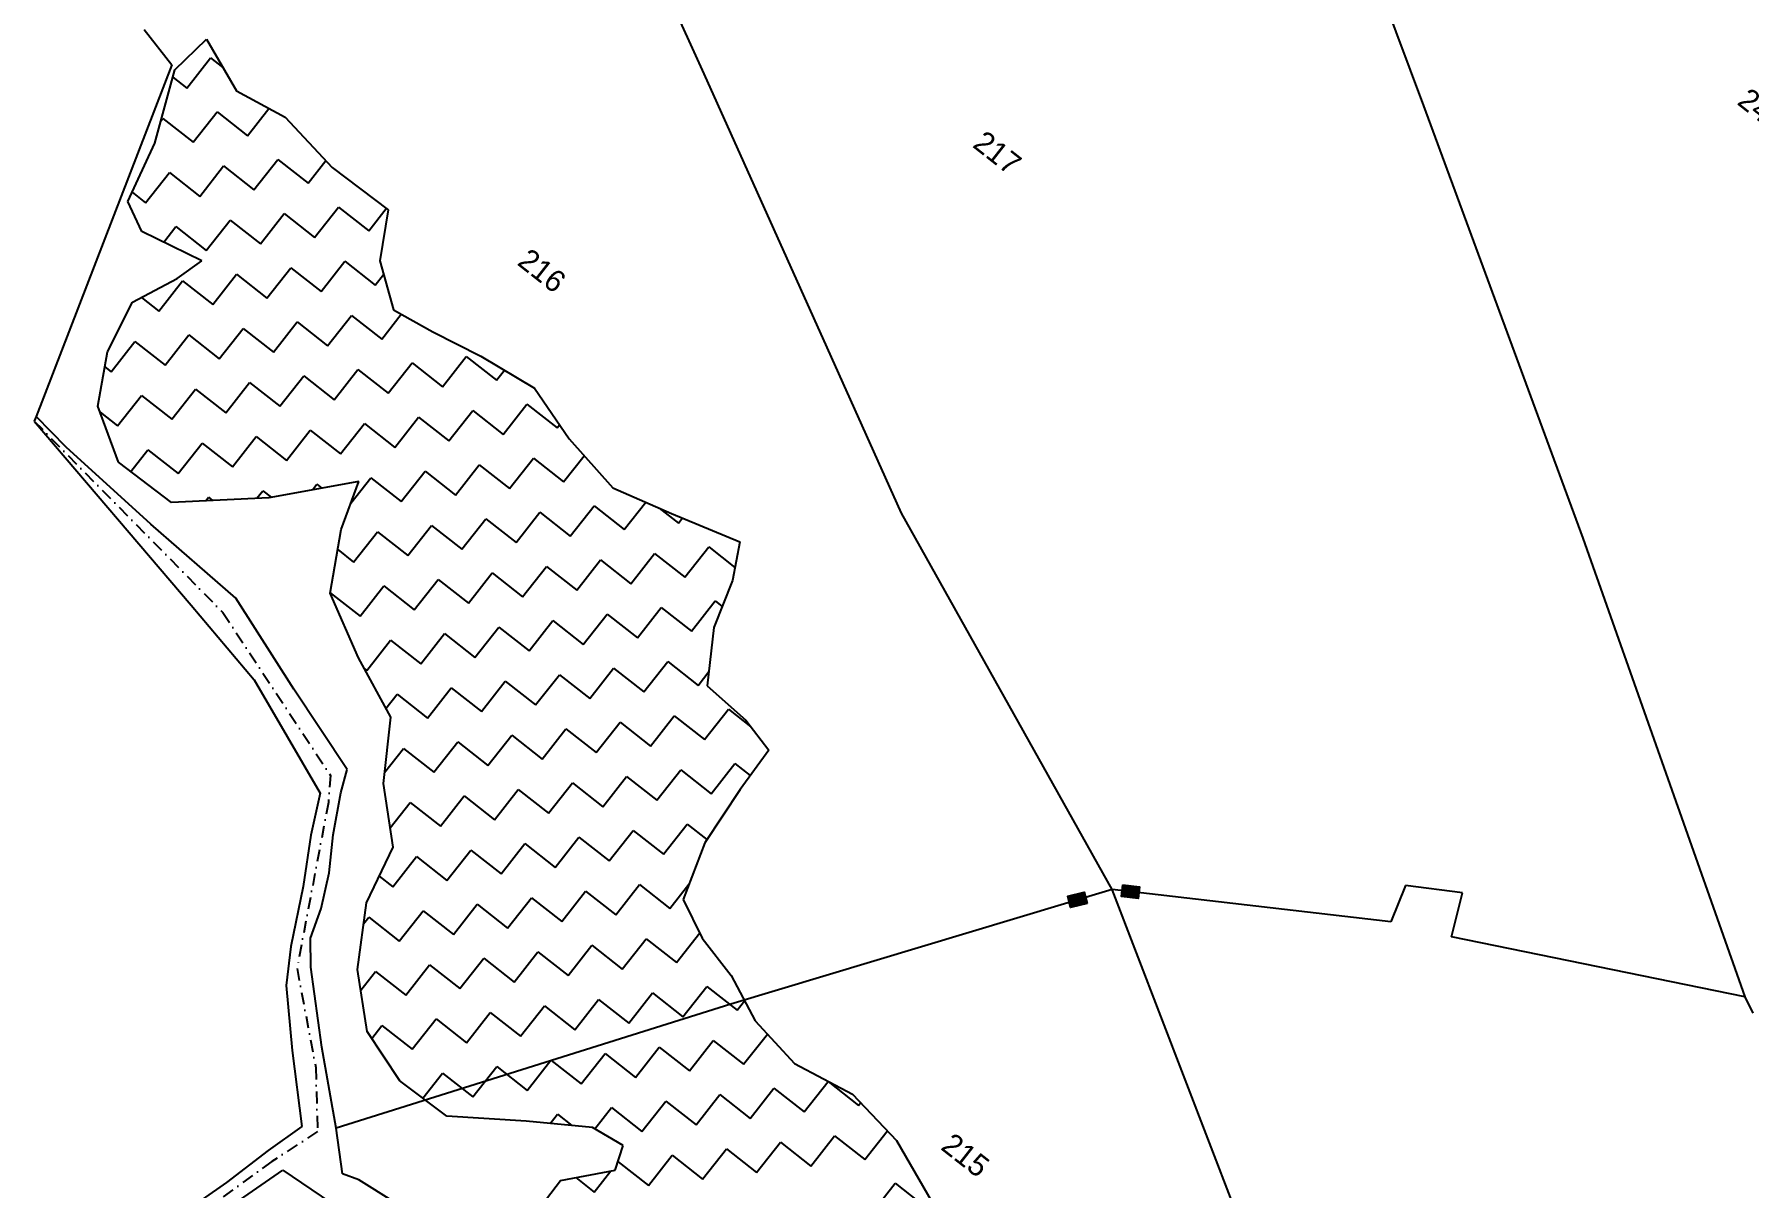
# Model space of a CAD drawing. Header units: metres. Extents: x 316400 to 324250, y 1868140 to 1873603.
# Drawn here: x 318839 to 319555, y 1872174 to 1872656 of the extents above; entities that cross this region are included whole.
import ezdxf

# ---------------------------------------------------------------- set-up
doc = ezdxf.new("R2010")
doc.units = ezdxf.units.M
doc.linetypes.add('DASHDOT', pattern=[1, 0.5, -0.25, 0, -0.25])
for name, color, linetype in [('POLY_HATCH', 12, 'Continuous'), ('POLY_PARCEL', 6, 'Continuous'), ('POLY_WATER', 4, 'Continuous'), ('TEXT_PARCEL', 7, 'Continuous'), ('V_BOUND_LINE', 7, 'Continuous'), ('V_BOUND_STREAM_LINE', 7, 'DASHDOT')]:
    doc.layers.add(name, color=color, linetype=linetype)
doc.styles.add('TEXT_MAP', font='')
doc.styles.get('TEXT_MAP').set_extended_font_data('Kruti Dev 050')

msp = doc.modelspace()

# ---------------------------------------------------------------- hatches: boundary and pattern name
for points in [[(319299.79, 1872295.23), (319300.35, 1872300.08), (319293.34, 1872300.89), (319292.78, 1872296.04)], [(319270.42, 1872296.15), (319271.57, 1872291.4), (319278.43, 1872293.07), (319277.28, 1872297.81)]]:
    msp.add_hatch(color=256).paths.add_polyline_path(points)

# ---------------------------------------------------------------- linework, layer by layer
for points in [[(319293.34, 1872300.89), (319300.35, 1872300.08), (319299.79, 1872295.23), (319292.78, 1872296.04)], [(319278.43, 1872293.07), (319271.57, 1872291.4), (319270.42, 1872296.15), (319277.28, 1872297.81)]]:
    msp.add_lwpolyline(points, close=True)
at = {"layer": 'POLY_HATCH'}
for p, q in [((318897.47, 1872641.3), (318910.69, 1872654.05)), ((318910.69, 1872654.05), (318923.3, 1872632.47)), ((318889.22, 1872610.62), (318897.47, 1872641.3)), ((318923.3, 1872632.47), (318943.59, 1872621.46)), ((318943.59, 1872621.46), (318963.19, 1872600.54)), ((318877.85, 1872586.33), (318889.22, 1872610.62)), ((318963.19, 1872600.54), (318986.53, 1872582.83)), ((318883.68, 1872573.76), (318877.85, 1872586.33)), ((318986.53, 1872582.83), (318983.07, 1872561.55)), ((318908.78, 1872561.43), (318883.68, 1872573.76)), ((318898.46, 1872554.16), (318908.78, 1872561.43)), ((318983.07, 1872561.55), (318988.82, 1872541.04)), ((318879.84, 1872544.17), (318898.46, 1872554.16)), ((318869.41, 1872523.44), (318879.84, 1872544.17)), ((318988.82, 1872541.04), (319005.28, 1872531.81)), ((319005.28, 1872531.81), (319025.3, 1872521.63)), ((318865.43, 1872500.73), (318869.41, 1872523.44)), ((319025.3, 1872521.63), (319047.77, 1872508.3)), ((319047.77, 1872508.3), (319062.22, 1872487.11)), ((318873.93, 1872477.44), (318865.43, 1872500.73)), ((319062.22, 1872487.11), (319080.37, 1872466.7)), ((318896.14, 1872460.63), (318873.93, 1872477.44)), ((318974.38, 1872469.33), (318936.76, 1872462.57)), ((318966.97, 1872449.31), (318974.38, 1872469.33)), ((319080.37, 1872466.7), (319104.93, 1872456.03)), ((318936.76, 1872462.57), (318896.14, 1872460.63)), ((319104.93, 1872456.03), (319133.44, 1872444.11)), ((318962.43, 1872422.73), (318966.97, 1872449.31)), ((319133.44, 1872444.11), (319130.38, 1872428.06)), ((319130.38, 1872428.06), (319122.59, 1872408.34)), ((318974.14, 1872395.7), (318962.43, 1872422.73)), ((319122.59, 1872408.34), (319119.84, 1872384.05)), ((318987.65, 1872370.95), (318974.14, 1872395.7)), ((319119.84, 1872384.05), (319135.89, 1872369.6)), ((318984.62, 1872343.18), (318987.65, 1872370.95)), ((319135.89, 1872369.6), (319145.5, 1872357.14)), ((319145.5, 1872357.14), (319133.52, 1872340.7)), ((318988.69, 1872316.6), (318984.62, 1872343.18)), ((319133.52, 1872340.7), (319118.8, 1872318.42)), ((318977.54, 1872293.37), (318988.69, 1872316.6)), ((319118.8, 1872318.42), (319109.76, 1872294.76)), ((318973.83, 1872265.52), (318977.54, 1872293.37)), ((319109.76, 1872294.76), (319117.74, 1872278.65)), ((319117.74, 1872278.65), (319129.8, 1872263.03)), ((318977.82, 1872239.63), (318973.83, 1872265.52)), ((319129.8, 1872263.03), (319139.85, 1872244.07)), ((319139.85, 1872244.07), (319156.31, 1872226.23)), ((318991.52, 1872219.03), (318977.82, 1872239.63)), ((319156.31, 1872226.23), (319180.44, 1872213.43)), ((319011.05, 1872204.31), (318991.52, 1872219.03)), ((319180.44, 1872213.43), (319198.81, 1872194.09)), ((319044.22, 1872202.26), (319011.05, 1872204.31)), ((319071.96, 1872199.56), (319044.22, 1872202.26)), ((319084.77, 1872191.96), (319071.96, 1872199.56)), ((319081.36, 1872181.72), (319084.77, 1872191.96)), ((319198.81, 1872194.09), (319213.84, 1872168.14)), ((319045.05, 1872159.78), (319058.6, 1872177.44)), ((319058.6, 1872177.44), (319081.36, 1872181.72))]:
    msp.add_line(p, q, dxfattribs=at)
at = {"layer": 'POLY_HATCH', "linetype": 'Continuous'}
for p, q in [((318902.49, 1872633.64), (318912.43, 1872646.3)), ((318912.43, 1872646.3), (318917.58, 1872642.26)), ((318896.64, 1872638.23), (318902.49, 1872633.64)), ((318891.72, 1872619.93), (318892.55, 1872620.98)), ((318892.55, 1872620.98), (318905.21, 1872611.04)), ((318905.21, 1872611.04), (318915.15, 1872623.7)), ((318915.15, 1872623.7), (318927.81, 1872613.76)), ((318927.81, 1872613.76), (318936.77, 1872625.16)), ((318907.93, 1872588.43), (318917.87, 1872601.1)), ((318917.87, 1872601.1), (318930.53, 1872591.15)), ((318930.53, 1872591.15), (318940.48, 1872603.82)), ((318940.48, 1872603.82), (318953.14, 1872593.88)), ((318953.14, 1872593.88), (318960.57, 1872603.34)), ((318885.33, 1872585.71), (318895.27, 1872598.37)), ((318895.27, 1872598.37), (318907.93, 1872588.43)), ((318879.64, 1872590.17), (318885.33, 1872585.71)), ((318910.65, 1872565.83), (318920.59, 1872578.49)), ((318920.59, 1872578.49), (318933.26, 1872568.55)), ((318933.26, 1872568.55), (318943.2, 1872581.21)), ((318943.2, 1872581.21), (318955.86, 1872571.27)), ((318955.86, 1872571.27), (318965.8, 1872583.93)), ((318965.8, 1872583.93), (318978.46, 1872573.99)), ((318978.46, 1872573.99), (318985.82, 1872583.36)), ((318892.87, 1872569.25), (318897.99, 1872575.77)), ((318897.99, 1872575.77), (318910.65, 1872565.83)), ((318935.98, 1872545.95), (318945.92, 1872558.61)), ((318945.92, 1872558.61), (318958.58, 1872548.67)), ((318958.58, 1872548.67), (318968.52, 1872561.33)), ((318968.52, 1872561.33), (318981.19, 1872551.39)), ((318890.77, 1872540.5), (318900.71, 1872553.17)), ((318900.71, 1872553.17), (318913.37, 1872543.22)), ((318913.37, 1872543.22), (318923.31, 1872555.89)), ((318923.31, 1872555.89), (318935.98, 1872545.95)), ((318981.19, 1872551.39), (318984.67, 1872555.83)), ((318883.56, 1872546.17), (318890.77, 1872540.5)), ((318938.7, 1872523.34), (318948.64, 1872536)), ((318948.64, 1872536), (318961.3, 1872526.06)), ((318961.3, 1872526.06), (318971.24, 1872538.73)), ((318971.24, 1872538.73), (318983.91, 1872528.79)), ((318983.91, 1872528.79), (318992.09, 1872539.21)), ((318870.89, 1872515.18), (318880.83, 1872527.84)), ((318880.83, 1872527.84), (318893.49, 1872517.9)), ((318893.49, 1872517.9), (318903.43, 1872530.56)), ((318903.43, 1872530.56), (318916.09, 1872520.62)), ((318916.09, 1872520.62), (318926.04, 1872533.28)), ((318926.04, 1872533.28), (318938.7, 1872523.34)), ((319009.23, 1872508.9), (319019.17, 1872521.57)), ((319019.17, 1872521.57), (319031.84, 1872511.62)), ((318868.32, 1872517.19), (318870.89, 1872515.18)), ((318941.42, 1872500.74), (318951.36, 1872513.4)), ((318951.36, 1872513.4), (318964.02, 1872503.46)), ((318964.02, 1872503.46), (318973.97, 1872516.12)), ((318973.97, 1872516.12), (318986.63, 1872506.18)), ((318986.63, 1872506.18), (318996.57, 1872518.84)), ((318996.57, 1872518.84), (319009.23, 1872508.9)), ((319031.84, 1872511.62), (319035.12, 1872515.8)), ((318896.21, 1872495.3), (318906.15, 1872507.96)), ((318906.15, 1872507.96), (318918.82, 1872498.02)), ((318918.82, 1872498.02), (318928.76, 1872510.68)), ((318928.76, 1872510.68), (318941.42, 1872500.74)), ((318873.61, 1872492.57), (318883.55, 1872505.24)), ((318883.55, 1872505.24), (318896.21, 1872495.3)), ((319011.95, 1872486.3), (319021.89, 1872498.96)), ((319021.89, 1872498.96), (319034.56, 1872489.02)), ((319034.56, 1872489.02), (319044.5, 1872501.68)), ((319044.5, 1872501.68), (319057.16, 1872491.74)), ((318866.32, 1872498.29), (318873.61, 1872492.57)), ((318966.75, 1872480.86), (318976.69, 1872493.52)), ((318976.69, 1872493.52), (318989.35, 1872483.58)), ((318989.35, 1872483.58), (318999.29, 1872496.24)), ((318999.29, 1872496.24), (319011.95, 1872486.3)), ((319057.16, 1872491.74), (319058.18, 1872493.04)), ((318898.93, 1872472.69), (318908.87, 1872485.35)), ((318908.87, 1872485.35), (318921.54, 1872475.41)), ((318921.54, 1872475.41), (318931.48, 1872488.08)), ((318931.48, 1872488.08), (318944.14, 1872478.13)), ((318944.14, 1872478.13), (318954.08, 1872490.8)), ((318954.08, 1872490.8), (318966.75, 1872480.86)), ((318879.12, 1872473.52), (318886.27, 1872482.63)), ((318886.27, 1872482.63), (318898.93, 1872472.69)), ((319037.28, 1872466.42), (319047.22, 1872479.08)), ((319047.22, 1872479.08), (319059.88, 1872469.14)), ((319059.88, 1872469.14), (319068.47, 1872480.08)), ((318971.01, 1872460.22), (318979.41, 1872470.91)), ((318979.41, 1872470.91), (318992.07, 1872460.97)), ((318992.07, 1872460.97), (319002.01, 1872473.64)), ((319002.01, 1872473.64), (319014.67, 1872463.69)), ((319014.67, 1872463.69), (319024.62, 1872476.36)), ((319024.62, 1872476.36), (319037.28, 1872466.42)), ((318931.74, 1872462.33), (318934.2, 1872465.47)), ((318934.2, 1872465.47), (318937.68, 1872462.74)), ((318954.96, 1872465.84), (318956.8, 1872468.19)), ((318956.8, 1872468.19), (318958.9, 1872466.55)), ((318910.47, 1872461.32), (318911.6, 1872462.75)), ((318911.6, 1872462.75), (318913.25, 1872461.45)), ((319040, 1872443.81), (319049.94, 1872456.47)), ((319049.94, 1872456.47), (319062.6, 1872446.53)), ((319062.6, 1872446.53), (319072.55, 1872459.2)), ((319072.55, 1872459.2), (319085.21, 1872449.25)), ((319085.21, 1872449.25), (319094.19, 1872460.7)), ((319099.8, 1872458.26), (319107.81, 1872451.98)), ((318994.79, 1872438.37), (319004.73, 1872451.03)), ((319004.73, 1872451.03), (319017.4, 1872441.09)), ((319017.4, 1872441.09), (319027.34, 1872453.75)), ((319027.34, 1872453.75), (319040, 1872443.81)), ((319107.81, 1872451.98), (319109.5, 1872454.13)), ((318972.19, 1872435.65), (318982.13, 1872448.31)), ((318982.13, 1872448.31), (318994.79, 1872438.37)), ((319110.53, 1872429.37), (319120.47, 1872442.03)), ((319120.47, 1872442.03), (319131.41, 1872433.45)), ((318965.53, 1872440.87), (318972.19, 1872435.65)), ((319065.33, 1872423.93), (319075.27, 1872436.59)), ((319075.27, 1872436.59), (319087.93, 1872426.65)), ((319087.93, 1872426.65), (319097.87, 1872439.31)), ((319097.87, 1872439.31), (319110.53, 1872429.37)), ((318997.51, 1872415.77), (319007.45, 1872428.43)), ((319007.45, 1872428.43), (319020.12, 1872418.49)), ((319020.12, 1872418.49), (319030.06, 1872431.15)), ((319030.06, 1872431.15), (319042.72, 1872421.21)), ((319042.72, 1872421.21), (319052.66, 1872433.87)), ((319052.66, 1872433.87), (319065.33, 1872423.93)), ((318962.44, 1872422.83), (318974.91, 1872413.04)), ((318974.91, 1872413.04), (318984.85, 1872425.71)), ((318984.85, 1872425.71), (318997.51, 1872415.77)), ((319068.05, 1872401.33), (319077.99, 1872413.99)), ((319077.99, 1872413.99), (319090.65, 1872404.05)), ((319090.65, 1872404.05), (319100.59, 1872416.71)), ((319100.59, 1872416.71), (319113.25, 1872406.77)), ((319113.25, 1872406.77), (319123.2, 1872419.43)), ((319123.2, 1872419.43), (319126.08, 1872417.17)), ((319000.23, 1872393.16), (319010.18, 1872405.82)), ((319010.18, 1872405.82), (319022.84, 1872395.88)), ((319022.84, 1872395.88), (319032.78, 1872408.55)), ((319032.78, 1872408.55), (319045.44, 1872398.6)), ((319045.44, 1872398.6), (319055.38, 1872411.27)), ((319055.38, 1872411.27), (319068.05, 1872401.33)), ((318977.63, 1872390.44), (318987.57, 1872403.1)), ((318987.57, 1872403.1), (319000.23, 1872393.16)), ((319093.37, 1872381.44), (319103.31, 1872394.11)), ((319103.31, 1872394.11), (319115.98, 1872384.16)), ((318976.54, 1872391.29), (318977.63, 1872390.44)), ((319025.56, 1872373.28), (319035.5, 1872385.94)), ((319035.5, 1872385.94), (319048.16, 1872376)), ((319048.16, 1872376), (319058.11, 1872388.66)), ((319058.11, 1872388.66), (319070.77, 1872378.72)), ((319070.77, 1872378.72), (319080.71, 1872391.38)), ((319080.71, 1872391.38), (319093.37, 1872381.44)), ((319115.98, 1872384.16), (319120.5, 1872389.93)), ((318985.66, 1872374.59), (318990.29, 1872380.5)), ((318990.29, 1872380.5), (319002.96, 1872370.56)), ((319002.96, 1872370.56), (319012.9, 1872383.22)), ((319012.9, 1872383.22), (319025.56, 1872373.28)), ((319096.09, 1872358.84), (319106.03, 1872371.5)), ((319106.03, 1872371.5), (319118.7, 1872361.56)), ((319118.7, 1872361.56), (319128.64, 1872374.22)), ((319128.64, 1872374.22), (319137.97, 1872366.89)), ((319028.28, 1872350.68), (319038.22, 1872363.34)), ((319038.22, 1872363.34), (319050.89, 1872353.4)), ((319050.89, 1872353.4), (319060.83, 1872366.06)), ((319060.83, 1872366.06), (319073.49, 1872356.12)), ((319073.49, 1872356.12), (319083.43, 1872368.78)), ((319083.43, 1872368.78), (319096.09, 1872358.84)), ((318985.13, 1872347.85), (318993.01, 1872357.89)), ((318993.01, 1872357.89), (319005.68, 1872347.95)), ((319005.68, 1872347.95), (319015.62, 1872360.62)), ((319015.62, 1872360.62), (319028.28, 1872350.68)), ((319098.81, 1872336.24), (319108.76, 1872348.9)), ((319108.76, 1872348.9), (319121.42, 1872338.96)), ((319121.42, 1872338.96), (319131.36, 1872351.62)), ((319131.36, 1872351.62), (319137.79, 1872346.57)), ((319053.61, 1872330.79), (319063.55, 1872343.46)), ((319063.55, 1872343.46), (319076.21, 1872333.51)), ((319076.21, 1872333.51), (319086.15, 1872346.18)), ((319086.15, 1872346.18), (319098.81, 1872336.24)), ((318987.45, 1872324.73), (318995.74, 1872335.29)), ((318995.74, 1872335.29), (319008.4, 1872325.35)), ((319008.4, 1872325.35), (319018.34, 1872338.01)), ((319018.34, 1872338.01), (319031, 1872328.07)), ((319031, 1872328.07), (319040.94, 1872340.73)), ((319040.94, 1872340.73), (319053.61, 1872330.79)), ((319056.33, 1872308.19), (319066.27, 1872320.85)), ((319066.27, 1872320.85), (319078.93, 1872310.91)), ((319078.93, 1872310.91), (319088.87, 1872323.57)), ((319088.87, 1872323.57), (319101.54, 1872313.63)), ((319101.54, 1872313.63), (319111.48, 1872326.29)), ((319111.48, 1872326.29), (319119.72, 1872319.82)), ((319011.12, 1872302.75), (319021.06, 1872315.41)), ((319021.06, 1872315.41), (319033.72, 1872305.47)), ((319033.72, 1872305.47), (319043.67, 1872318.13)), ((319043.67, 1872318.13), (319056.33, 1872308.19)), ((318988.52, 1872300.02), (318998.46, 1872312.69)), ((318998.46, 1872312.69), (319011.12, 1872302.75)), ((318982.86, 1872304.46), (318988.52, 1872300.02)), ((319081.65, 1872288.31), (319091.59, 1872300.97)), ((319091.59, 1872300.97), (319104.26, 1872291.03)), ((319104.26, 1872291.03), (319112.2, 1872301.15)), ((319013.84, 1872280.14), (319023.78, 1872292.8)), ((319023.78, 1872292.8), (319036.45, 1872282.86)), ((319036.45, 1872282.86), (319046.39, 1872295.53)), ((319046.39, 1872295.53), (319059.05, 1872285.58)), ((319059.05, 1872285.58), (319068.99, 1872298.25)), ((319068.99, 1872298.25), (319081.65, 1872288.31)), ((318976.36, 1872284.54), (318978.58, 1872287.36)), ((318978.58, 1872287.36), (318991.24, 1872277.42)), ((318991.24, 1872277.42), (319001.18, 1872290.08)), ((319001.18, 1872290.08), (319013.84, 1872280.14)), ((319084.37, 1872265.7), (319094.32, 1872278.36)), ((319094.32, 1872278.36), (319106.98, 1872268.42)), ((319106.98, 1872268.42), (319116.68, 1872280.79)), ((319016.56, 1872257.54), (319026.5, 1872270.2)), ((319026.5, 1872270.2), (319039.17, 1872260.26)), ((319039.17, 1872260.26), (319049.11, 1872272.92)), ((319049.11, 1872272.92), (319061.77, 1872262.98)), ((319061.77, 1872262.98), (319071.71, 1872275.64)), ((319071.71, 1872275.64), (319084.37, 1872265.7)), ((318975.16, 1872256.94), (318981.3, 1872264.76)), ((318981.3, 1872264.76), (318993.96, 1872254.82)), ((318993.96, 1872254.82), (319003.9, 1872267.48)), ((319003.9, 1872267.48), (319016.56, 1872257.54)), ((319087.1, 1872243.1), (319097.04, 1872255.76)), ((319097.04, 1872255.76), (319109.7, 1872245.82)), ((319109.7, 1872245.82), (319119.64, 1872258.48)), ((319119.64, 1872258.48), (319132.3, 1872248.54)), ((319041.89, 1872237.66), (319051.83, 1872250.32)), ((319051.83, 1872250.32), (319064.49, 1872240.38)), ((319064.49, 1872240.38), (319074.43, 1872253.04)), ((319074.43, 1872253.04), (319087.1, 1872243.1)), ((319132.3, 1872248.54), (319135.39, 1872252.48)), ((318979.75, 1872236.72), (318984.02, 1872242.15)), ((318984.02, 1872242.15), (318996.68, 1872232.21)), ((318996.68, 1872232.21), (319006.62, 1872244.88)), ((319006.62, 1872244.88), (319019.28, 1872234.93)), ((319019.28, 1872234.93), (319029.23, 1872247.6)), ((319029.23, 1872247.6), (319041.89, 1872237.66)), ((319112.42, 1872223.22), (319122.36, 1872235.88)), ((319122.36, 1872235.88), (319135.03, 1872225.94)), ((319135.03, 1872225.94), (319144.93, 1872238.56)), ((319044.61, 1872215.05), (319054.55, 1872227.71)), ((319054.55, 1872227.71), (319067.21, 1872217.77)), ((319067.21, 1872217.77), (319077.15, 1872230.44)), ((319077.15, 1872230.44), (319089.82, 1872220.49)), ((319089.82, 1872220.49), (319099.76, 1872233.16)), ((319099.76, 1872233.16), (319112.42, 1872223.22)), ((319001.12, 1872211.8), (319009.34, 1872222.27)), ((319009.34, 1872222.27), (319022.01, 1872212.33)), ((319022.01, 1872212.33), (319031.95, 1872224.99)), ((319031.95, 1872224.99), (319044.61, 1872215.05)), ((319115.14, 1872200.61), (319125.08, 1872213.27)), ((319125.08, 1872213.27), (319137.75, 1872203.33)), ((319137.75, 1872203.33), (319147.69, 1872216)), ((319147.69, 1872216), (319160.35, 1872206.05)), ((319160.35, 1872206.05), (319170.29, 1872218.72)), ((319170.29, 1872218.72), (319182.95, 1872208.78)), ((319072.93, 1872198.98), (319079.88, 1872207.83)), ((319079.88, 1872207.83), (319092.54, 1872197.89)), ((319092.54, 1872197.89), (319102.48, 1872210.55)), ((319102.48, 1872210.55), (319115.14, 1872200.61)), ((319182.95, 1872208.78), (319183.82, 1872209.88)), ((319054.27, 1872201.28), (319057.27, 1872205.11)), ((319057.27, 1872205.11), (319063.27, 1872200.4)), ((319140.47, 1872180.73), (319150.41, 1872193.39)), ((319150.41, 1872193.39), (319163.07, 1872183.45)), ((319163.07, 1872183.45), (319173.01, 1872196.11)), ((319173.01, 1872196.11), (319185.68, 1872186.17)), ((319185.68, 1872186.17), (319195.02, 1872198.08)), ((319082.47, 1872185.07), (319082.6, 1872185.23)), ((319082.6, 1872185.23), (319095.26, 1872175.29)), ((319095.26, 1872175.29), (319105.2, 1872187.95)), ((319105.2, 1872187.95), (319117.86, 1872178.01)), ((319117.86, 1872178.01), (319127.81, 1872190.67)), ((319127.81, 1872190.67), (319140.47, 1872180.73)), ((319064.93, 1872178.63), (319072.66, 1872172.57)), ((319072.66, 1872172.57), (319079.58, 1872181.39)), ((319188.4, 1872163.57), (319198.34, 1872176.23)), ((319198.34, 1872176.23), (319211, 1872166.29))]:
    msp.add_line(p, q, dxfattribs=at)
at = {"layer": 'POLY_PARCEL'}
for p, q in [((319118.6, 1872639.65), (319063.58, 1872759.67)), ((319368.43, 1872761.25), (319418.89, 1872626.2)), ((319169.84, 1872525.27), (319118.6, 1872639.65)), ((319418.89, 1872626.2), (319485.51, 1872445.61)), ((319200.93, 1872456.14), (319169.84, 1872525.27)), ((319288.87, 1872298.95), (319200.93, 1872456.14)), ((319485.51, 1872445.61), (319553.05, 1872254.13)), ((319288.87, 1872298.95), (319129.75, 1872251.05)), ((319339.75, 1872166.76), (319288.87, 1872298.95)), ((319405.21, 1872285.45), (319288.87, 1872298.95)), ((319411.43, 1872300.56), (319405.21, 1872285.45)), ((319435.27, 1872297.49), (319411.43, 1872300.56)), ((319430.66, 1872279.12), (319435.27, 1872297.49)), ((319553.05, 1872254.13), (319430.66, 1872279.12)), ((319129.75, 1872251.05), (318964.9, 1872199.25)), ((319553.05, 1872254.13), (319556.38, 1872247.36))]:
    msp.add_line(p, q, dxfattribs=at)
at = {"layer": 'POLY_WATER'}
for p, q in [((318838.83, 1872494.55), (318904.39, 1872417.69)), ((318852.21, 1872483.63), (318839.6, 1872496.55)), ((318887.46, 1872451.58), (318852.21, 1872483.63)), ((318923.02, 1872420.57), (318887.46, 1872451.58)), ((318947.16, 1872382.57), (318923.02, 1872420.57)), ((318904.39, 1872417.69), (318930.59, 1872386.57)), ((318930.59, 1872386.57), (318958.17, 1872339.17)), ((318969.45, 1872349.11), (318947.16, 1872382.57)), ((318966.8, 1872339.34), (318969.45, 1872349.11)), ((318958.17, 1872339.17), (318954.3, 1872321.61)), ((318963.67, 1872321.73), (318966.8, 1872339.34)), ((318954.3, 1872321.61), (318951.04, 1872300.23)), ((318961.9, 1872305.86), (318963.67, 1872321.73)), ((318958.58, 1872290.96), (318961.9, 1872305.86)), ((318951.04, 1872300.23), (318945.92, 1872275.16)), ((318954.22, 1872278.68), (318958.58, 1872290.96)), ((318954.32, 1872266.51), (318954.22, 1872278.68)), ((318945.92, 1872275.16), (318944.07, 1872258.86)), ((318958.87, 1872233.08), (318954.32, 1872266.51)), ((318944.07, 1872258.86), (318946.56, 1872231.67)), ((318946.56, 1872231.67), (318950.61, 1872199.92)), ((318964.9, 1872199.25), (318958.87, 1872233.08)), ((318950.61, 1872199.92), (318936.45, 1872189.92)), ((318967.57, 1872180.17), (318964.9, 1872199.25)), ((318936.45, 1872189.92), (318919.1, 1872176.52)), ((318919.14, 1872165.42), (318942.64, 1872181.72)), ((318942.64, 1872181.72), (318966.44, 1872165.61)), ((318974.28, 1872177.73), (318967.57, 1872180.17)), ((319006.19, 1872157.83), (318974.28, 1872177.73)), ((318919.1, 1872176.52), (318900.13, 1872163.35))]:
    msp.add_line(p, q, dxfattribs=at)
at = {"layer": 'V_BOUND_LINE'}
for p, q in [((318884.7, 1872658.17), (318896.24, 1872643.31)), ((318896.24, 1872643.31), (318839.6, 1872496.55)), ((318839.6, 1872496.55), (318838.83, 1872494.55))]:
    msp.add_line(p, q, dxfattribs=at)
at = {"layer": 'V_BOUND_STREAM_LINE', "ltscale": 10}
for p, q in [((318838.83, 1872494.55), (318917.56, 1872414.61)), ((318917.56, 1872414.61), (318962.47, 1872346.61)), ((318962.47, 1872346.61), (318961.66, 1872335.34)), ((318961.66, 1872335.34), (318948.54, 1872265.89)), ((318948.54, 1872265.89), (318956.36, 1872224.63)), ((318956.36, 1872224.63), (318957.09, 1872197.86)), ((318957.09, 1872197.86), (318938.08, 1872185.41)), ((318938.08, 1872185.41), (318906.94, 1872162.83))]:
    msp.add_line(p, q, dxfattribs=at)

# ---------------------------------------------------------------- texts
at = {"layer": 'TEXT_PARCEL', "ltscale": 10, "style": 'TEXT_MAP'}
for s, p in [('241', (319549.45, 1872627.14)), ('217', (319230.2, 1872609.32)), ('216', (319040.06, 1872560.14)), ('215', (319216.89, 1872190.72))]:
    msp.add_text(s, height=9.127, rotation=321.86501, dxfattribs=at).set_placement(p)

doc.saveas('drawing.dxf')
